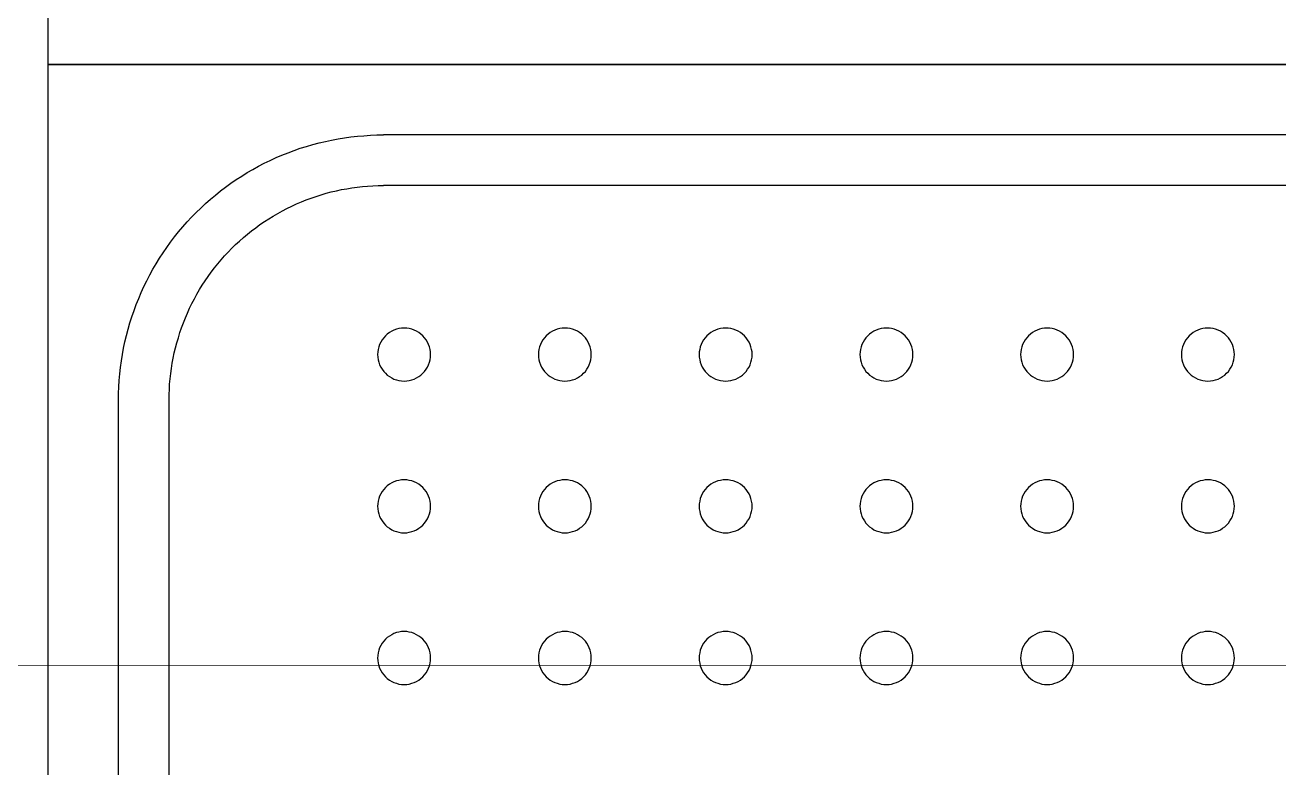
# Model space of a CAD drawing. Header units: millimetres. Extents: x -159872 to 386485, y -250577 to 158966.
# Drawn here: x 158736.4 to 158879.3, y 10068.9 to 10153.5 of the extents above; entities that cross this region are included whole.
import ezdxf

# ---------------------------------------------------------------- set-up
doc = ezdxf.new("R2010")
doc.units = ezdxf.units.MM
doc.layers.get('0').update_dxf_attribs({"lineweight": 25})
doc.layers.add('LDS-equipment-kitchen equipment', color=3, linetype='Continuous', lineweight=13)

# ---------------------------------------------------------------- blocks, each defined once
blk = doc.blocks.new('A$C41f9af21')
at = {"lineweight": 25, "transparency": 33554687}
for points in [[(110.91, 696.61, 0), (110.91, 526.8, 0)], [(110.91, 526.8, 0), (110.91, 357, 0)], [(110.91, 526.8, 0), (497, 526.8, 0)], [(497, 526.8, 0), (110.91, 526.8, 0)], [(458.78, 518.76, 0), (149.13, 518.76, 0)], [(458.78, 513, 0), (149.13, 513, 0)], [(118.95, 395.22, 0), (118.95, 488.59, 0)], [(124.72, 395.22, 0), (124.72, 488.59, 0)]]:
    blk.add_polyline3d(points, dxfattribs=at)
at = {"lineweight": 25}
for points in [[(118.95, 488.59, 0), (118.96, 489.33, 0), (118.99, 490.07, 0), (119.04, 490.81, 0), (119.1, 491.55, 0), (119.18, 492.28, 0), (119.28, 493.02, 0), (119.4, 493.75, 0), (119.53, 494.48, 0), (119.69, 495.2, 0), (119.86, 495.92, 0), (120.05, 496.64, 0), (120.25, 497.35, 0), (120.48, 498.05, 0), (120.72, 498.75, 0), (120.98, 499.45, 0), (121.25, 500.14, 0), (121.54, 500.82, 0), (121.85, 501.49, 0), (122.18, 502.16, 0), (122.52, 502.81, 0), (122.87, 503.46, 0), (123.25, 504.1, 0), (123.64, 504.73, 0), (124.04, 505.35, 0), (124.46, 505.96, 0), (124.89, 506.56, 0), (125.34, 507.15, 0), (125.8, 507.73, 0), (126.28, 508.3, 0), (126.77, 508.85, 0), (127.27, 509.4, 0), (127.79, 509.93, 0), (128.32, 510.44, 0), (128.86, 510.95, 0), (129.42, 511.44, 0), (129.99, 511.91, 0), (130.56, 512.38, 0), (131.15, 512.83, 0), (131.75, 513.26, 0), (132.36, 513.68, 0), (132.99, 514.08, 0), (133.62, 514.47, 0), (134.26, 514.84, 0), (134.9, 515.2, 0), (135.56, 515.54, 0), (136.23, 515.87, 0), (136.9, 516.18, 0), (137.58, 516.47, 0), (138.27, 516.74, 0), (138.96, 517, 0), (139.66, 517.24, 0), (140.37, 517.46, 0), (141.08, 517.67, 0), (141.8, 517.86, 0), (142.52, 518.03, 0), (143.24, 518.18, 0), (143.97, 518.32, 0), (144.7, 518.44, 0), (145.44, 518.54, 0), (146.17, 518.62, 0), (146.91, 518.68, 0), (147.65, 518.73, 0), (148.39, 518.76, 0), (149.13, 518.76, 0)], [(124.72, 488.59, 0), (124.72, 489.19, 0), (124.75, 489.79, 0), (124.78, 490.38, 0), (124.83, 490.98, 0), (124.9, 491.58, 0), (124.98, 492.17, 0), (125.08, 492.76, 0), (125.19, 493.35, 0), (125.31, 493.94, 0), (125.45, 494.52, 0), (125.6, 495.1, 0), (125.77, 495.67, 0), (125.95, 496.25, 0), (126.14, 496.81, 0), (126.35, 497.37, 0), (126.57, 497.93, 0), (126.81, 498.48, 0), (127.06, 499.03, 0), (127.32, 499.56, 0), (127.6, 500.1, 0), (127.89, 500.62, 0), (128.19, 501.14, 0), (128.5, 501.65, 0), (128.83, 502.15, 0), (129.17, 502.65, 0), (129.52, 503.13, 0), (129.88, 503.61, 0), (130.26, 504.08, 0), (130.64, 504.53, 0), (131.04, 504.98, 0), (131.45, 505.42, 0), (131.87, 505.85, 0), (132.3, 506.27, 0), (132.73, 506.68, 0), (133.18, 507.07, 0), (133.64, 507.46, 0), (134.11, 507.83, 0), (134.59, 508.2, 0), (135.07, 508.55, 0), (135.57, 508.89, 0), (136.07, 509.21, 0), (136.58, 509.53, 0), (137.1, 509.83, 0), (137.62, 510.12, 0), (138.15, 510.39, 0), (138.69, 510.66, 0), (139.24, 510.91, 0), (139.79, 511.14, 0), (140.34, 511.37, 0), (140.91, 511.57, 0), (141.47, 511.77, 0), (142.04, 511.95, 0), (142.62, 512.12, 0), (143.2, 512.27, 0), (143.78, 512.41, 0), (144.37, 512.53, 0), (144.96, 512.64, 0), (145.55, 512.74, 0), (146.14, 512.82, 0), (146.74, 512.88, 0), (147.33, 512.94, 0), (147.93, 512.97, 0), (148.53, 512.99, 0), (149.13, 513, 0)], [(148.48, 493.75, 0), (148.5, 493.45, 0), (148.54, 493.16, 0), (148.61, 492.87, 0), (148.71, 492.59, 0), (148.84, 492.32, 0), (148.99, 492.07, 0), (149.17, 491.83, 0), (149.36, 491.61, 0), (149.58, 491.41, 0), (149.82, 491.24, 0), (150.08, 491.09, 0), (150.34, 490.96, 0), (150.62, 490.86, 0), (150.91, 490.79, 0), (151.2, 490.74, 0), (151.5, 490.73, 0), (151.79, 490.74, 0), (152.09, 490.79, 0), (152.37, 490.86, 0), (152.65, 490.96, 0), (152.92, 491.09, 0), (153.18, 491.24, 0), (153.41, 491.41, 0), (153.63, 491.61, 0), (153.83, 491.83, 0), (154.01, 492.07, 0), (154.16, 492.32, 0), (154.29, 492.59, 0), (154.39, 492.87, 0), (154.46, 493.16, 0), (154.5, 493.45, 0), (154.52, 493.75, 0), (154.5, 494.04, 0), (154.46, 494.34, 0), (154.39, 494.62, 0), (154.29, 494.9, 0), (154.16, 495.17, 0), (154.01, 495.42, 0), (153.83, 495.66, 0), (153.63, 495.88, 0), (153.41, 496.08, 0), (153.18, 496.26, 0), (152.92, 496.41, 0), (152.65, 496.53, 0), (152.37, 496.63, 0), (152.09, 496.71, 0), (151.79, 496.75, 0), (151.5, 496.76, 0), (151.2, 496.75, 0), (150.91, 496.71, 0), (150.62, 496.63, 0), (150.34, 496.53, 0), (150.08, 496.41, 0), (149.82, 496.26, 0), (149.58, 496.08, 0), (149.36, 495.88, 0), (149.17, 495.66, 0), (148.99, 495.42, 0), (148.84, 495.17, 0), (148.71, 494.9, 0), (148.61, 494.62, 0), (148.54, 494.34, 0), (148.5, 494.04, 0), (148.48, 493.75, 0)], [(166.8, 493.75, 0), (166.81, 493.45, 0), (166.86, 493.16, 0), (166.93, 492.87, 0), (167.03, 492.59, 0), (167.16, 492.32, 0), (167.31, 492.07, 0), (167.48, 491.83, 0), (167.68, 491.61, 0), (167.9, 491.41, 0), (168.14, 491.24, 0), (168.39, 491.09, 0), (168.66, 490.96, 0), (168.94, 490.86, 0), (169.23, 490.79, 0), (169.52, 490.74, 0), (169.82, 490.73, 0), (170.11, 490.74, 0), (170.41, 490.79, 0), (170.69, 490.86, 0), (170.97, 490.96, 0), (171.24, 491.09, 0), (171.49, 491.24, 0), (171.73, 491.41, 0), (171.95, 491.61, 0), (172.15, 491.83, 0), (172.33, 492.07, 0), (172.48, 492.32, 0), (172.6, 492.59, 0), (172.7, 492.87, 0), (172.78, 493.16, 0), (172.82, 493.45, 0), (172.83, 493.75, 0), (172.82, 494.04, 0), (172.78, 494.34, 0), (172.7, 494.62, 0), (172.6, 494.9, 0), (172.48, 495.17, 0), (172.33, 495.42, 0), (172.15, 495.66, 0), (171.95, 495.88, 0), (171.73, 496.08, 0), (171.49, 496.26, 0), (171.24, 496.41, 0), (170.97, 496.53, 0), (170.69, 496.63, 0), (170.41, 496.71, 0), (170.11, 496.75, 0), (169.82, 496.76, 0), (169.52, 496.75, 0), (169.23, 496.71, 0), (168.94, 496.63, 0), (168.66, 496.53, 0), (168.39, 496.41, 0), (168.14, 496.26, 0), (167.9, 496.08, 0), (167.68, 495.88, 0), (167.48, 495.66, 0), (167.31, 495.42, 0), (167.16, 495.17, 0), (167.03, 494.9, 0), (166.93, 494.62, 0), (166.86, 494.34, 0), (166.81, 494.04, 0), (166.8, 493.75, 0)], [(185.12, 493.75, 0), (185.13, 493.45, 0), (185.18, 493.16, 0), (185.25, 492.87, 0), (185.35, 492.59, 0), (185.47, 492.32, 0), (185.63, 492.07, 0), (185.8, 491.83, 0), (186, 491.61, 0), (186.22, 491.41, 0), (186.46, 491.24, 0), (186.71, 491.09, 0), (186.98, 490.96, 0), (187.26, 490.86, 0), (187.55, 490.79, 0), (187.84, 490.74, 0), (188.14, 490.73, 0), (188.43, 490.74, 0), (188.72, 490.79, 0), (189.01, 490.86, 0), (189.29, 490.96, 0), (189.56, 491.09, 0), (189.81, 491.24, 0), (190.05, 491.41, 0), (190.27, 491.61, 0), (190.47, 491.83, 0), (190.64, 492.07, 0), (190.8, 492.32, 0), (190.92, 492.59, 0), (191.02, 492.87, 0), (191.09, 493.16, 0), (191.14, 493.45, 0), (191.15, 493.75, 0), (191.14, 494.04, 0), (191.09, 494.34, 0), (191.02, 494.62, 0), (190.92, 494.9, 0), (190.8, 495.17, 0), (190.64, 495.42, 0), (190.47, 495.66, 0), (190.27, 495.88, 0), (190.05, 496.08, 0), (189.81, 496.26, 0), (189.56, 496.41, 0), (189.29, 496.53, 0), (189.01, 496.63, 0), (188.72, 496.71, 0), (188.43, 496.75, 0), (188.14, 496.76, 0), (187.84, 496.75, 0), (187.55, 496.71, 0), (187.26, 496.63, 0), (186.98, 496.53, 0), (186.71, 496.41, 0), (186.46, 496.26, 0), (186.22, 496.08, 0), (186, 495.88, 0), (185.8, 495.66, 0), (185.63, 495.42, 0), (185.47, 495.17, 0), (185.35, 494.9, 0), (185.25, 494.62, 0), (185.18, 494.34, 0), (185.13, 494.04, 0), (185.12, 493.75, 0)], [(203.44, 493.75, 0), (203.45, 493.45, 0), (203.49, 493.16, 0), (203.57, 492.87, 0), (203.67, 492.59, 0), (203.79, 492.32, 0), (203.94, 492.07, 0), (204.12, 491.83, 0), (204.32, 491.61, 0), (204.54, 491.41, 0), (204.78, 491.24, 0), (205.03, 491.09, 0), (205.3, 490.96, 0), (205.58, 490.86, 0), (205.86, 490.79, 0), (206.16, 490.74, 0), (206.45, 490.73, 0), (206.75, 490.74, 0), (207.04, 490.79, 0), (207.33, 490.86, 0), (207.61, 490.96, 0), (207.88, 491.09, 0), (208.13, 491.24, 0), (208.37, 491.41, 0), (208.59, 491.61, 0), (208.79, 491.83, 0), (208.96, 492.07, 0), (209.11, 492.32, 0), (209.24, 492.59, 0), (209.34, 492.87, 0), (209.41, 493.16, 0), (209.46, 493.45, 0), (209.47, 493.75, 0), (209.46, 494.04, 0), (209.41, 494.34, 0), (209.34, 494.62, 0), (209.24, 494.9, 0), (209.11, 495.17, 0), (208.96, 495.42, 0), (208.79, 495.66, 0), (208.59, 495.88, 0), (208.37, 496.08, 0), (208.13, 496.26, 0), (207.88, 496.41, 0), (207.61, 496.53, 0), (207.33, 496.63, 0), (207.04, 496.71, 0), (206.75, 496.75, 0), (206.45, 496.76, 0), (206.16, 496.75, 0), (205.86, 496.71, 0), (205.58, 496.63, 0), (205.3, 496.53, 0), (205.03, 496.41, 0), (204.78, 496.26, 0), (204.54, 496.08, 0), (204.32, 495.88, 0), (204.12, 495.66, 0), (203.94, 495.42, 0), (203.79, 495.17, 0), (203.67, 494.9, 0), (203.57, 494.62, 0), (203.49, 494.34, 0), (203.45, 494.04, 0), (203.44, 493.75, 0)], [(221.75, 493.75, 0), (221.77, 493.45, 0), (221.81, 493.16, 0), (221.88, 492.87, 0), (221.98, 492.59, 0), (222.11, 492.32, 0), (222.26, 492.07, 0), (222.44, 491.83, 0), (222.64, 491.61, 0), (222.86, 491.41, 0), (223.1, 491.24, 0), (223.35, 491.09, 0), (223.62, 490.96, 0), (223.9, 490.86, 0), (224.18, 490.79, 0), (224.48, 490.74, 0), (224.77, 490.73, 0), (225.07, 490.74, 0), (225.36, 490.79, 0), (225.65, 490.86, 0), (225.93, 490.96, 0), (226.19, 491.09, 0), (226.45, 491.24, 0), (226.69, 491.41, 0), (226.91, 491.61, 0), (227.1, 491.83, 0), (227.28, 492.07, 0), (227.43, 492.32, 0), (227.56, 492.59, 0), (227.66, 492.87, 0), (227.73, 493.16, 0), (227.77, 493.45, 0), (227.79, 493.75, 0), (227.77, 494.04, 0), (227.73, 494.34, 0), (227.66, 494.62, 0), (227.56, 494.9, 0), (227.43, 495.17, 0), (227.28, 495.42, 0), (227.1, 495.66, 0), (226.91, 495.88, 0), (226.69, 496.08, 0), (226.45, 496.26, 0), (226.19, 496.41, 0), (225.93, 496.53, 0), (225.65, 496.63, 0), (225.36, 496.71, 0), (225.07, 496.75, 0), (224.77, 496.76, 0), (224.48, 496.75, 0), (224.18, 496.71, 0), (223.9, 496.63, 0), (223.62, 496.53, 0), (223.35, 496.41, 0), (223.1, 496.26, 0), (222.86, 496.08, 0), (222.64, 495.88, 0), (222.44, 495.66, 0), (222.26, 495.42, 0), (222.11, 495.17, 0), (221.98, 494.9, 0), (221.88, 494.62, 0), (221.81, 494.34, 0), (221.77, 494.04, 0), (221.75, 493.75, 0)], [(240.07, 493.75, 0), (240.09, 493.45, 0), (240.13, 493.16, 0), (240.2, 492.87, 0), (240.3, 492.59, 0), (240.43, 492.32, 0), (240.58, 492.07, 0), (240.76, 491.83, 0), (240.96, 491.61, 0), (241.18, 491.41, 0), (241.41, 491.24, 0), (241.67, 491.09, 0), (241.93, 490.96, 0), (242.21, 490.86, 0), (242.5, 490.79, 0), (242.79, 490.74, 0), (243.09, 490.73, 0), (243.39, 490.74, 0), (243.68, 490.79, 0), (243.97, 490.86, 0), (244.24, 490.96, 0), (244.51, 491.09, 0), (244.77, 491.24, 0), (245, 491.41, 0), (245.22, 491.61, 0), (245.42, 491.83, 0), (245.6, 492.07, 0), (245.75, 492.32, 0), (245.88, 492.59, 0), (245.98, 492.87, 0), (246.05, 493.16, 0), (246.09, 493.45, 0), (246.11, 493.75, 0), (246.09, 494.04, 0), (246.05, 494.34, 0), (245.98, 494.62, 0), (245.88, 494.9, 0), (245.75, 495.17, 0), (245.6, 495.42, 0), (245.42, 495.66, 0), (245.22, 495.88, 0), (245, 496.08, 0), (244.77, 496.26, 0), (244.51, 496.41, 0), (244.24, 496.53, 0), (243.97, 496.63, 0), (243.68, 496.71, 0), (243.39, 496.75, 0), (243.09, 496.76, 0), (242.79, 496.75, 0), (242.5, 496.71, 0), (242.21, 496.63, 0), (241.93, 496.53, 0), (241.67, 496.41, 0), (241.41, 496.26, 0), (241.18, 496.08, 0), (240.96, 495.88, 0), (240.76, 495.66, 0), (240.58, 495.42, 0), (240.43, 495.17, 0), (240.3, 494.9, 0), (240.2, 494.62, 0), (240.13, 494.34, 0), (240.09, 494.04, 0), (240.07, 493.75, 0)], [(148.48, 476.47, 0), (148.5, 476.17, 0), (148.54, 475.88, 0), (148.61, 475.59, 0), (148.71, 475.31, 0), (148.84, 475.04, 0), (148.99, 474.79, 0), (149.17, 474.55, 0), (149.36, 474.33, 0), (149.58, 474.13, 0), (149.82, 473.96, 0), (150.08, 473.8, 0), (150.34, 473.68, 0), (150.62, 473.58, 0), (150.91, 473.51, 0), (151.2, 473.46, 0), (151.5, 473.45, 0), (151.79, 473.46, 0), (152.09, 473.51, 0), (152.37, 473.58, 0), (152.65, 473.68, 0), (152.92, 473.8, 0), (153.18, 473.96, 0), (153.41, 474.13, 0), (153.63, 474.33, 0), (153.83, 474.55, 0), (154.01, 474.79, 0), (154.16, 475.04, 0), (154.29, 475.31, 0), (154.39, 475.59, 0), (154.46, 475.88, 0), (154.5, 476.17, 0), (154.52, 476.47, 0), (154.5, 476.76, 0), (154.46, 477.05, 0), (154.39, 477.34, 0), (154.29, 477.62, 0), (154.16, 477.89, 0), (154.01, 478.14, 0), (153.83, 478.38, 0), (153.63, 478.6, 0), (153.41, 478.8, 0), (153.18, 478.97, 0), (152.92, 479.13, 0), (152.65, 479.25, 0), (152.37, 479.35, 0), (152.09, 479.42, 0), (151.79, 479.47, 0), (151.5, 479.48, 0), (151.2, 479.47, 0), (150.91, 479.42, 0), (150.62, 479.35, 0), (150.34, 479.25, 0), (150.08, 479.13, 0), (149.82, 478.97, 0), (149.58, 478.8, 0), (149.36, 478.6, 0), (149.17, 478.38, 0), (148.99, 478.14, 0), (148.84, 477.89, 0), (148.71, 477.62, 0), (148.61, 477.34, 0), (148.54, 477.05, 0), (148.5, 476.76, 0), (148.48, 476.47, 0)], [(166.8, 476.47, 0), (166.81, 476.17, 0), (166.86, 475.88, 0), (166.93, 475.59, 0), (167.03, 475.31, 0), (167.16, 475.04, 0), (167.31, 474.79, 0), (167.48, 474.55, 0), (167.68, 474.33, 0), (167.9, 474.13, 0), (168.14, 473.96, 0), (168.39, 473.8, 0), (168.66, 473.68, 0), (168.94, 473.58, 0), (169.23, 473.51, 0), (169.52, 473.46, 0), (169.82, 473.45, 0), (170.11, 473.46, 0), (170.41, 473.51, 0), (170.69, 473.58, 0), (170.97, 473.68, 0), (171.24, 473.8, 0), (171.49, 473.96, 0), (171.73, 474.13, 0), (171.95, 474.33, 0), (172.15, 474.55, 0), (172.33, 474.79, 0), (172.48, 475.04, 0), (172.6, 475.31, 0), (172.7, 475.59, 0), (172.78, 475.88, 0), (172.82, 476.17, 0), (172.83, 476.47, 0), (172.82, 476.76, 0), (172.78, 477.05, 0), (172.7, 477.34, 0), (172.6, 477.62, 0), (172.48, 477.89, 0), (172.33, 478.14, 0), (172.15, 478.38, 0), (171.95, 478.6, 0), (171.73, 478.8, 0), (171.49, 478.97, 0), (171.24, 479.13, 0), (170.97, 479.25, 0), (170.69, 479.35, 0), (170.41, 479.42, 0), (170.11, 479.47, 0), (169.82, 479.48, 0), (169.52, 479.47, 0), (169.23, 479.42, 0), (168.94, 479.35, 0), (168.66, 479.25, 0), (168.39, 479.13, 0), (168.14, 478.97, 0), (167.9, 478.8, 0), (167.68, 478.6, 0), (167.48, 478.38, 0), (167.31, 478.14, 0), (167.16, 477.89, 0), (167.03, 477.62, 0), (166.93, 477.34, 0), (166.86, 477.05, 0), (166.81, 476.76, 0), (166.8, 476.47, 0)], [(185.12, 476.47, 0), (185.13, 476.17, 0), (185.18, 475.88, 0), (185.25, 475.59, 0), (185.35, 475.31, 0), (185.47, 475.04, 0), (185.63, 474.79, 0), (185.8, 474.55, 0), (186, 474.33, 0), (186.22, 474.13, 0), (186.46, 473.96, 0), (186.71, 473.8, 0), (186.98, 473.68, 0), (187.26, 473.58, 0), (187.55, 473.51, 0), (187.84, 473.46, 0), (188.14, 473.45, 0), (188.43, 473.46, 0), (188.72, 473.51, 0), (189.01, 473.58, 0), (189.29, 473.68, 0), (189.56, 473.8, 0), (189.81, 473.96, 0), (190.05, 474.13, 0), (190.27, 474.33, 0), (190.47, 474.55, 0), (190.64, 474.79, 0), (190.8, 475.04, 0), (190.92, 475.31, 0), (191.02, 475.59, 0), (191.09, 475.88, 0), (191.14, 476.17, 0), (191.15, 476.47, 0), (191.14, 476.76, 0), (191.09, 477.05, 0), (191.02, 477.34, 0), (190.92, 477.62, 0), (190.8, 477.89, 0), (190.64, 478.14, 0), (190.47, 478.38, 0), (190.27, 478.6, 0), (190.05, 478.8, 0), (189.81, 478.97, 0), (189.56, 479.13, 0), (189.29, 479.25, 0), (189.01, 479.35, 0), (188.72, 479.42, 0), (188.43, 479.47, 0), (188.14, 479.48, 0), (187.84, 479.47, 0), (187.55, 479.42, 0), (187.26, 479.35, 0), (186.98, 479.25, 0), (186.71, 479.13, 0), (186.46, 478.97, 0), (186.22, 478.8, 0), (186, 478.6, 0), (185.8, 478.38, 0), (185.63, 478.14, 0), (185.47, 477.89, 0), (185.35, 477.62, 0), (185.25, 477.34, 0), (185.18, 477.05, 0), (185.13, 476.76, 0), (185.12, 476.47, 0)], [(203.44, 476.47, 0), (203.45, 476.17, 0), (203.49, 475.88, 0), (203.57, 475.59, 0), (203.67, 475.31, 0), (203.79, 475.04, 0), (203.94, 474.79, 0), (204.12, 474.55, 0), (204.32, 474.33, 0), (204.54, 474.13, 0), (204.78, 473.96, 0), (205.03, 473.8, 0), (205.3, 473.68, 0), (205.58, 473.58, 0), (205.86, 473.51, 0), (206.16, 473.46, 0), (206.45, 473.45, 0), (206.75, 473.46, 0), (207.04, 473.51, 0), (207.33, 473.58, 0), (207.61, 473.68, 0), (207.88, 473.8, 0), (208.13, 473.96, 0), (208.37, 474.13, 0), (208.59, 474.33, 0), (208.79, 474.55, 0), (208.96, 474.79, 0), (209.11, 475.04, 0), (209.24, 475.31, 0), (209.34, 475.59, 0), (209.41, 475.88, 0), (209.46, 476.17, 0), (209.47, 476.47, 0), (209.46, 476.76, 0), (209.41, 477.05, 0), (209.34, 477.34, 0), (209.24, 477.62, 0), (209.11, 477.89, 0), (208.96, 478.14, 0), (208.79, 478.38, 0), (208.59, 478.6, 0), (208.37, 478.8, 0), (208.13, 478.97, 0), (207.88, 479.13, 0), (207.61, 479.25, 0), (207.33, 479.35, 0), (207.04, 479.42, 0), (206.75, 479.47, 0), (206.45, 479.48, 0), (206.16, 479.47, 0), (205.86, 479.42, 0), (205.58, 479.35, 0), (205.3, 479.25, 0), (205.03, 479.13, 0), (204.78, 478.97, 0), (204.54, 478.8, 0), (204.32, 478.6, 0), (204.12, 478.38, 0), (203.94, 478.14, 0), (203.79, 477.89, 0), (203.67, 477.62, 0), (203.57, 477.34, 0), (203.49, 477.05, 0), (203.45, 476.76, 0), (203.44, 476.47, 0)], [(221.75, 476.47, 0), (221.77, 476.17, 0), (221.81, 475.88, 0), (221.88, 475.59, 0), (221.98, 475.31, 0), (222.11, 475.04, 0), (222.26, 474.79, 0), (222.44, 474.55, 0), (222.64, 474.33, 0), (222.86, 474.13, 0), (223.1, 473.96, 0), (223.35, 473.8, 0), (223.62, 473.68, 0), (223.9, 473.58, 0), (224.18, 473.51, 0), (224.48, 473.46, 0), (224.77, 473.45, 0), (225.07, 473.46, 0), (225.36, 473.51, 0), (225.65, 473.58, 0), (225.93, 473.68, 0), (226.19, 473.8, 0), (226.45, 473.96, 0), (226.69, 474.13, 0), (226.91, 474.33, 0), (227.1, 474.55, 0), (227.28, 474.79, 0), (227.43, 475.04, 0), (227.56, 475.31, 0), (227.66, 475.59, 0), (227.73, 475.88, 0), (227.77, 476.17, 0), (227.79, 476.47, 0), (227.77, 476.76, 0), (227.73, 477.05, 0), (227.66, 477.34, 0), (227.56, 477.62, 0), (227.43, 477.89, 0), (227.28, 478.14, 0), (227.1, 478.38, 0), (226.91, 478.6, 0), (226.69, 478.8, 0), (226.45, 478.97, 0), (226.19, 479.13, 0), (225.93, 479.25, 0), (225.65, 479.35, 0), (225.36, 479.42, 0), (225.07, 479.47, 0), (224.77, 479.48, 0), (224.48, 479.47, 0), (224.18, 479.42, 0), (223.9, 479.35, 0), (223.62, 479.25, 0), (223.35, 479.13, 0), (223.1, 478.97, 0), (222.86, 478.8, 0), (222.64, 478.6, 0), (222.44, 478.38, 0), (222.26, 478.14, 0), (222.11, 477.89, 0), (221.98, 477.62, 0), (221.88, 477.34, 0), (221.81, 477.05, 0), (221.77, 476.76, 0), (221.75, 476.47, 0)], [(240.07, 476.47, 0), (240.09, 476.17, 0), (240.13, 475.88, 0), (240.2, 475.59, 0), (240.3, 475.31, 0), (240.43, 475.04, 0), (240.58, 474.79, 0), (240.76, 474.55, 0), (240.96, 474.33, 0), (241.18, 474.13, 0), (241.41, 473.96, 0), (241.67, 473.8, 0), (241.93, 473.68, 0), (242.21, 473.58, 0), (242.5, 473.51, 0), (242.79, 473.46, 0), (243.09, 473.45, 0), (243.39, 473.46, 0), (243.68, 473.51, 0), (243.97, 473.58, 0), (244.24, 473.68, 0), (244.51, 473.8, 0), (244.77, 473.96, 0), (245, 474.13, 0), (245.22, 474.33, 0), (245.42, 474.55, 0), (245.6, 474.79, 0), (245.75, 475.04, 0), (245.88, 475.31, 0), (245.98, 475.59, 0), (246.05, 475.88, 0), (246.09, 476.17, 0), (246.11, 476.47, 0), (246.09, 476.76, 0), (246.05, 477.05, 0), (245.98, 477.34, 0), (245.88, 477.62, 0), (245.75, 477.89, 0), (245.6, 478.14, 0), (245.42, 478.38, 0), (245.22, 478.6, 0), (245, 478.8, 0), (244.77, 478.97, 0), (244.51, 479.13, 0), (244.24, 479.25, 0), (243.97, 479.35, 0), (243.68, 479.42, 0), (243.39, 479.47, 0), (243.09, 479.48, 0), (242.79, 479.47, 0), (242.5, 479.42, 0), (242.21, 479.35, 0), (241.93, 479.25, 0), (241.67, 479.13, 0), (241.41, 478.97, 0), (241.18, 478.8, 0), (240.96, 478.6, 0), (240.76, 478.38, 0), (240.58, 478.14, 0), (240.43, 477.89, 0), (240.3, 477.62, 0), (240.2, 477.34, 0), (240.13, 477.05, 0), (240.09, 476.76, 0), (240.07, 476.47, 0)], [(148.48, 459.18, 0), (148.5, 458.89, 0), (148.54, 458.59, 0), (148.61, 458.31, 0), (148.71, 458.03, 0), (148.84, 457.76, 0), (148.99, 457.51, 0), (149.17, 457.27, 0), (149.36, 457.05, 0), (149.58, 456.85, 0), (149.82, 456.67, 0), (150.08, 456.52, 0), (150.34, 456.4, 0), (150.62, 456.3, 0), (150.91, 456.22, 0), (151.2, 456.18, 0), (151.5, 456.17, 0), (151.79, 456.18, 0), (152.09, 456.22, 0), (152.37, 456.3, 0), (152.65, 456.4, 0), (152.92, 456.52, 0), (153.18, 456.67, 0), (153.41, 456.85, 0), (153.63, 457.05, 0), (153.83, 457.27, 0), (154.01, 457.51, 0), (154.16, 457.76, 0), (154.29, 458.03, 0), (154.39, 458.31, 0), (154.46, 458.59, 0), (154.5, 458.89, 0), (154.52, 459.18, 0), (154.5, 459.48, 0), (154.46, 459.77, 0), (154.39, 460.06, 0), (154.29, 460.34, 0), (154.16, 460.61, 0), (154.01, 460.86, 0), (153.83, 461.1, 0), (153.63, 461.32, 0), (153.41, 461.52, 0), (153.18, 461.69, 0), (152.92, 461.84, 0), (152.65, 461.97, 0), (152.37, 462.07, 0), (152.09, 462.14, 0), (151.79, 462.19, 0), (151.5, 462.2, 0), (151.2, 462.19, 0), (150.91, 462.14, 0), (150.62, 462.07, 0), (150.34, 461.97, 0), (150.08, 461.84, 0), (149.82, 461.69, 0), (149.58, 461.52, 0), (149.36, 461.32, 0), (149.17, 461.1, 0), (148.99, 460.86, 0), (148.84, 460.61, 0), (148.71, 460.34, 0), (148.61, 460.06, 0), (148.54, 459.77, 0), (148.5, 459.48, 0), (148.48, 459.18, 0)], [(166.8, 459.18, 0), (166.81, 458.89, 0), (166.86, 458.59, 0), (166.93, 458.31, 0), (167.03, 458.03, 0), (167.16, 457.76, 0), (167.31, 457.51, 0), (167.48, 457.27, 0), (167.68, 457.05, 0), (167.9, 456.85, 0), (168.14, 456.67, 0), (168.39, 456.52, 0), (168.66, 456.4, 0), (168.94, 456.3, 0), (169.23, 456.22, 0), (169.52, 456.18, 0), (169.82, 456.17, 0), (170.11, 456.18, 0), (170.41, 456.22, 0), (170.69, 456.3, 0), (170.97, 456.4, 0), (171.24, 456.52, 0), (171.49, 456.67, 0), (171.73, 456.85, 0), (171.95, 457.05, 0), (172.15, 457.27, 0), (172.33, 457.51, 0), (172.48, 457.76, 0), (172.6, 458.03, 0), (172.7, 458.31, 0), (172.78, 458.59, 0), (172.82, 458.89, 0), (172.83, 459.18, 0), (172.82, 459.48, 0), (172.78, 459.77, 0), (172.7, 460.06, 0), (172.6, 460.34, 0), (172.48, 460.61, 0), (172.33, 460.86, 0), (172.15, 461.1, 0), (171.95, 461.32, 0), (171.73, 461.52, 0), (171.49, 461.69, 0), (171.24, 461.84, 0), (170.97, 461.97, 0), (170.69, 462.07, 0), (170.41, 462.14, 0), (170.11, 462.19, 0), (169.82, 462.2, 0), (169.52, 462.19, 0), (169.23, 462.14, 0), (168.94, 462.07, 0), (168.66, 461.97, 0), (168.39, 461.84, 0), (168.14, 461.69, 0), (167.9, 461.52, 0), (167.68, 461.32, 0), (167.48, 461.1, 0), (167.31, 460.86, 0), (167.16, 460.61, 0), (167.03, 460.34, 0), (166.93, 460.06, 0), (166.86, 459.77, 0), (166.81, 459.48, 0), (166.8, 459.18, 0)], [(185.12, 459.18, 0), (185.13, 458.89, 0), (185.18, 458.59, 0), (185.25, 458.31, 0), (185.35, 458.03, 0), (185.47, 457.76, 0), (185.63, 457.51, 0), (185.8, 457.27, 0), (186, 457.05, 0), (186.22, 456.85, 0), (186.46, 456.67, 0), (186.71, 456.52, 0), (186.98, 456.4, 0), (187.26, 456.3, 0), (187.55, 456.22, 0), (187.84, 456.18, 0), (188.14, 456.17, 0), (188.43, 456.18, 0), (188.72, 456.22, 0), (189.01, 456.3, 0), (189.29, 456.4, 0), (189.56, 456.52, 0), (189.81, 456.67, 0), (190.05, 456.85, 0), (190.27, 457.05, 0), (190.47, 457.27, 0), (190.64, 457.51, 0), (190.8, 457.76, 0), (190.92, 458.03, 0), (191.02, 458.31, 0), (191.09, 458.59, 0), (191.14, 458.89, 0), (191.15, 459.18, 0), (191.14, 459.48, 0), (191.09, 459.77, 0), (191.02, 460.06, 0), (190.92, 460.34, 0), (190.8, 460.61, 0), (190.64, 460.86, 0), (190.47, 461.1, 0), (190.27, 461.32, 0), (190.05, 461.52, 0), (189.81, 461.69, 0), (189.56, 461.84, 0), (189.29, 461.97, 0), (189.01, 462.07, 0), (188.72, 462.14, 0), (188.43, 462.19, 0), (188.14, 462.2, 0), (187.84, 462.19, 0), (187.55, 462.14, 0), (187.26, 462.07, 0), (186.98, 461.97, 0), (186.71, 461.84, 0), (186.46, 461.69, 0), (186.22, 461.52, 0), (186, 461.32, 0), (185.8, 461.1, 0), (185.63, 460.86, 0), (185.47, 460.61, 0), (185.35, 460.34, 0), (185.25, 460.06, 0), (185.18, 459.77, 0), (185.13, 459.48, 0), (185.12, 459.18, 0)], [(203.44, 459.18, 0), (203.45, 458.89, 0), (203.49, 458.59, 0), (203.57, 458.31, 0), (203.67, 458.03, 0), (203.79, 457.76, 0), (203.94, 457.51, 0), (204.12, 457.27, 0), (204.32, 457.05, 0), (204.54, 456.85, 0), (204.78, 456.67, 0), (205.03, 456.52, 0), (205.3, 456.4, 0), (205.58, 456.3, 0), (205.86, 456.22, 0), (206.16, 456.18, 0), (206.45, 456.17, 0), (206.75, 456.18, 0), (207.04, 456.22, 0), (207.33, 456.3, 0), (207.61, 456.4, 0), (207.88, 456.52, 0), (208.13, 456.67, 0), (208.37, 456.85, 0), (208.59, 457.05, 0), (208.79, 457.27, 0), (208.96, 457.51, 0), (209.11, 457.76, 0), (209.24, 458.03, 0), (209.34, 458.31, 0), (209.41, 458.59, 0), (209.46, 458.89, 0), (209.47, 459.18, 0), (209.46, 459.48, 0), (209.41, 459.77, 0), (209.34, 460.06, 0), (209.24, 460.34, 0), (209.11, 460.61, 0), (208.96, 460.86, 0), (208.79, 461.1, 0), (208.59, 461.32, 0), (208.37, 461.52, 0), (208.13, 461.69, 0), (207.88, 461.84, 0), (207.61, 461.97, 0), (207.33, 462.07, 0), (207.04, 462.14, 0), (206.75, 462.19, 0), (206.45, 462.2, 0), (206.16, 462.19, 0), (205.86, 462.14, 0), (205.58, 462.07, 0), (205.3, 461.97, 0), (205.03, 461.84, 0), (204.78, 461.69, 0), (204.54, 461.52, 0), (204.32, 461.32, 0), (204.12, 461.1, 0), (203.94, 460.86, 0), (203.79, 460.61, 0), (203.67, 460.34, 0), (203.57, 460.06, 0), (203.49, 459.77, 0), (203.45, 459.48, 0), (203.44, 459.18, 0)], [(221.75, 459.18, 0), (221.77, 458.89, 0), (221.81, 458.59, 0), (221.88, 458.31, 0), (221.98, 458.03, 0), (222.11, 457.76, 0), (222.26, 457.51, 0), (222.44, 457.27, 0), (222.64, 457.05, 0), (222.86, 456.85, 0), (223.1, 456.67, 0), (223.35, 456.52, 0), (223.62, 456.4, 0), (223.9, 456.3, 0), (224.18, 456.22, 0), (224.48, 456.18, 0), (224.77, 456.17, 0), (225.07, 456.18, 0), (225.36, 456.22, 0), (225.65, 456.3, 0), (225.93, 456.4, 0), (226.19, 456.52, 0), (226.45, 456.67, 0), (226.69, 456.85, 0), (226.91, 457.05, 0), (227.1, 457.27, 0), (227.28, 457.51, 0), (227.43, 457.76, 0), (227.56, 458.03, 0), (227.66, 458.31, 0), (227.73, 458.59, 0), (227.77, 458.89, 0), (227.79, 459.18, 0), (227.77, 459.48, 0), (227.73, 459.77, 0), (227.66, 460.06, 0), (227.56, 460.34, 0), (227.43, 460.61, 0), (227.28, 460.86, 0), (227.1, 461.1, 0), (226.91, 461.32, 0), (226.69, 461.52, 0), (226.45, 461.69, 0), (226.19, 461.84, 0), (225.93, 461.97, 0), (225.65, 462.07, 0), (225.36, 462.14, 0), (225.07, 462.19, 0), (224.77, 462.2, 0), (224.48, 462.19, 0), (224.18, 462.14, 0), (223.9, 462.07, 0), (223.62, 461.97, 0), (223.35, 461.84, 0), (223.1, 461.69, 0), (222.86, 461.52, 0), (222.64, 461.32, 0), (222.44, 461.1, 0), (222.26, 460.86, 0), (222.11, 460.61, 0), (221.98, 460.34, 0), (221.88, 460.06, 0), (221.81, 459.77, 0), (221.77, 459.48, 0), (221.75, 459.18, 0)], [(240.07, 459.18, 0), (240.09, 458.89, 0), (240.13, 458.59, 0), (240.2, 458.31, 0), (240.3, 458.03, 0), (240.43, 457.76, 0), (240.58, 457.51, 0), (240.76, 457.27, 0), (240.96, 457.05, 0), (241.18, 456.85, 0), (241.41, 456.67, 0), (241.67, 456.52, 0), (241.93, 456.4, 0), (242.21, 456.3, 0), (242.5, 456.22, 0), (242.79, 456.18, 0), (243.09, 456.17, 0), (243.39, 456.18, 0), (243.68, 456.22, 0), (243.97, 456.3, 0), (244.24, 456.4, 0), (244.51, 456.52, 0), (244.77, 456.67, 0), (245, 456.85, 0), (245.22, 457.05, 0), (245.42, 457.27, 0), (245.6, 457.51, 0), (245.75, 457.76, 0), (245.88, 458.03, 0), (245.98, 458.31, 0), (246.05, 458.59, 0), (246.09, 458.89, 0), (246.11, 459.18, 0), (246.09, 459.48, 0), (246.05, 459.77, 0), (245.98, 460.06, 0), (245.88, 460.34, 0), (245.75, 460.61, 0), (245.6, 460.86, 0), (245.42, 461.1, 0), (245.22, 461.32, 0), (245, 461.52, 0), (244.77, 461.69, 0), (244.51, 461.84, 0), (244.24, 461.97, 0), (243.97, 462.07, 0), (243.68, 462.14, 0), (243.39, 462.19, 0), (243.09, 462.2, 0), (242.79, 462.19, 0), (242.5, 462.14, 0), (242.21, 462.07, 0), (241.93, 461.97, 0), (241.67, 461.84, 0), (241.41, 461.69, 0), (241.18, 461.52, 0), (240.96, 461.32, 0), (240.76, 461.1, 0), (240.58, 460.86, 0), (240.43, 460.61, 0), (240.3, 460.34, 0), (240.2, 460.06, 0), (240.13, 459.77, 0), (240.09, 459.48, 0), (240.07, 459.18, 0)]]:
    blk.add_polyline3d(points, dxfattribs=at)
blk = doc.blocks.new('Group-410')
at = {"layer": 'LDS-equipment-kitchen equipment'}
blk.add_line((97505.17, 46538.12), (98954.62, 46538.07), dxfattribs=at)
at = {"layer": 'LDS-equipment-kitchen equipment', "rotation": 359.9999999945186}
blk.add_blockref('A$C41f9af21', (97954.62, 46079.75), dxfattribs=at)

msp = doc.modelspace()

# ---------------------------------------------------------------- block references
at = {"layer": 'LDS-equipment-kitchen equipment', "color": 7}
msp.add_blockref('Group-410', (60673.51323, -36457.51522), dxfattribs=at)

doc.saveas('drawing.dxf')
